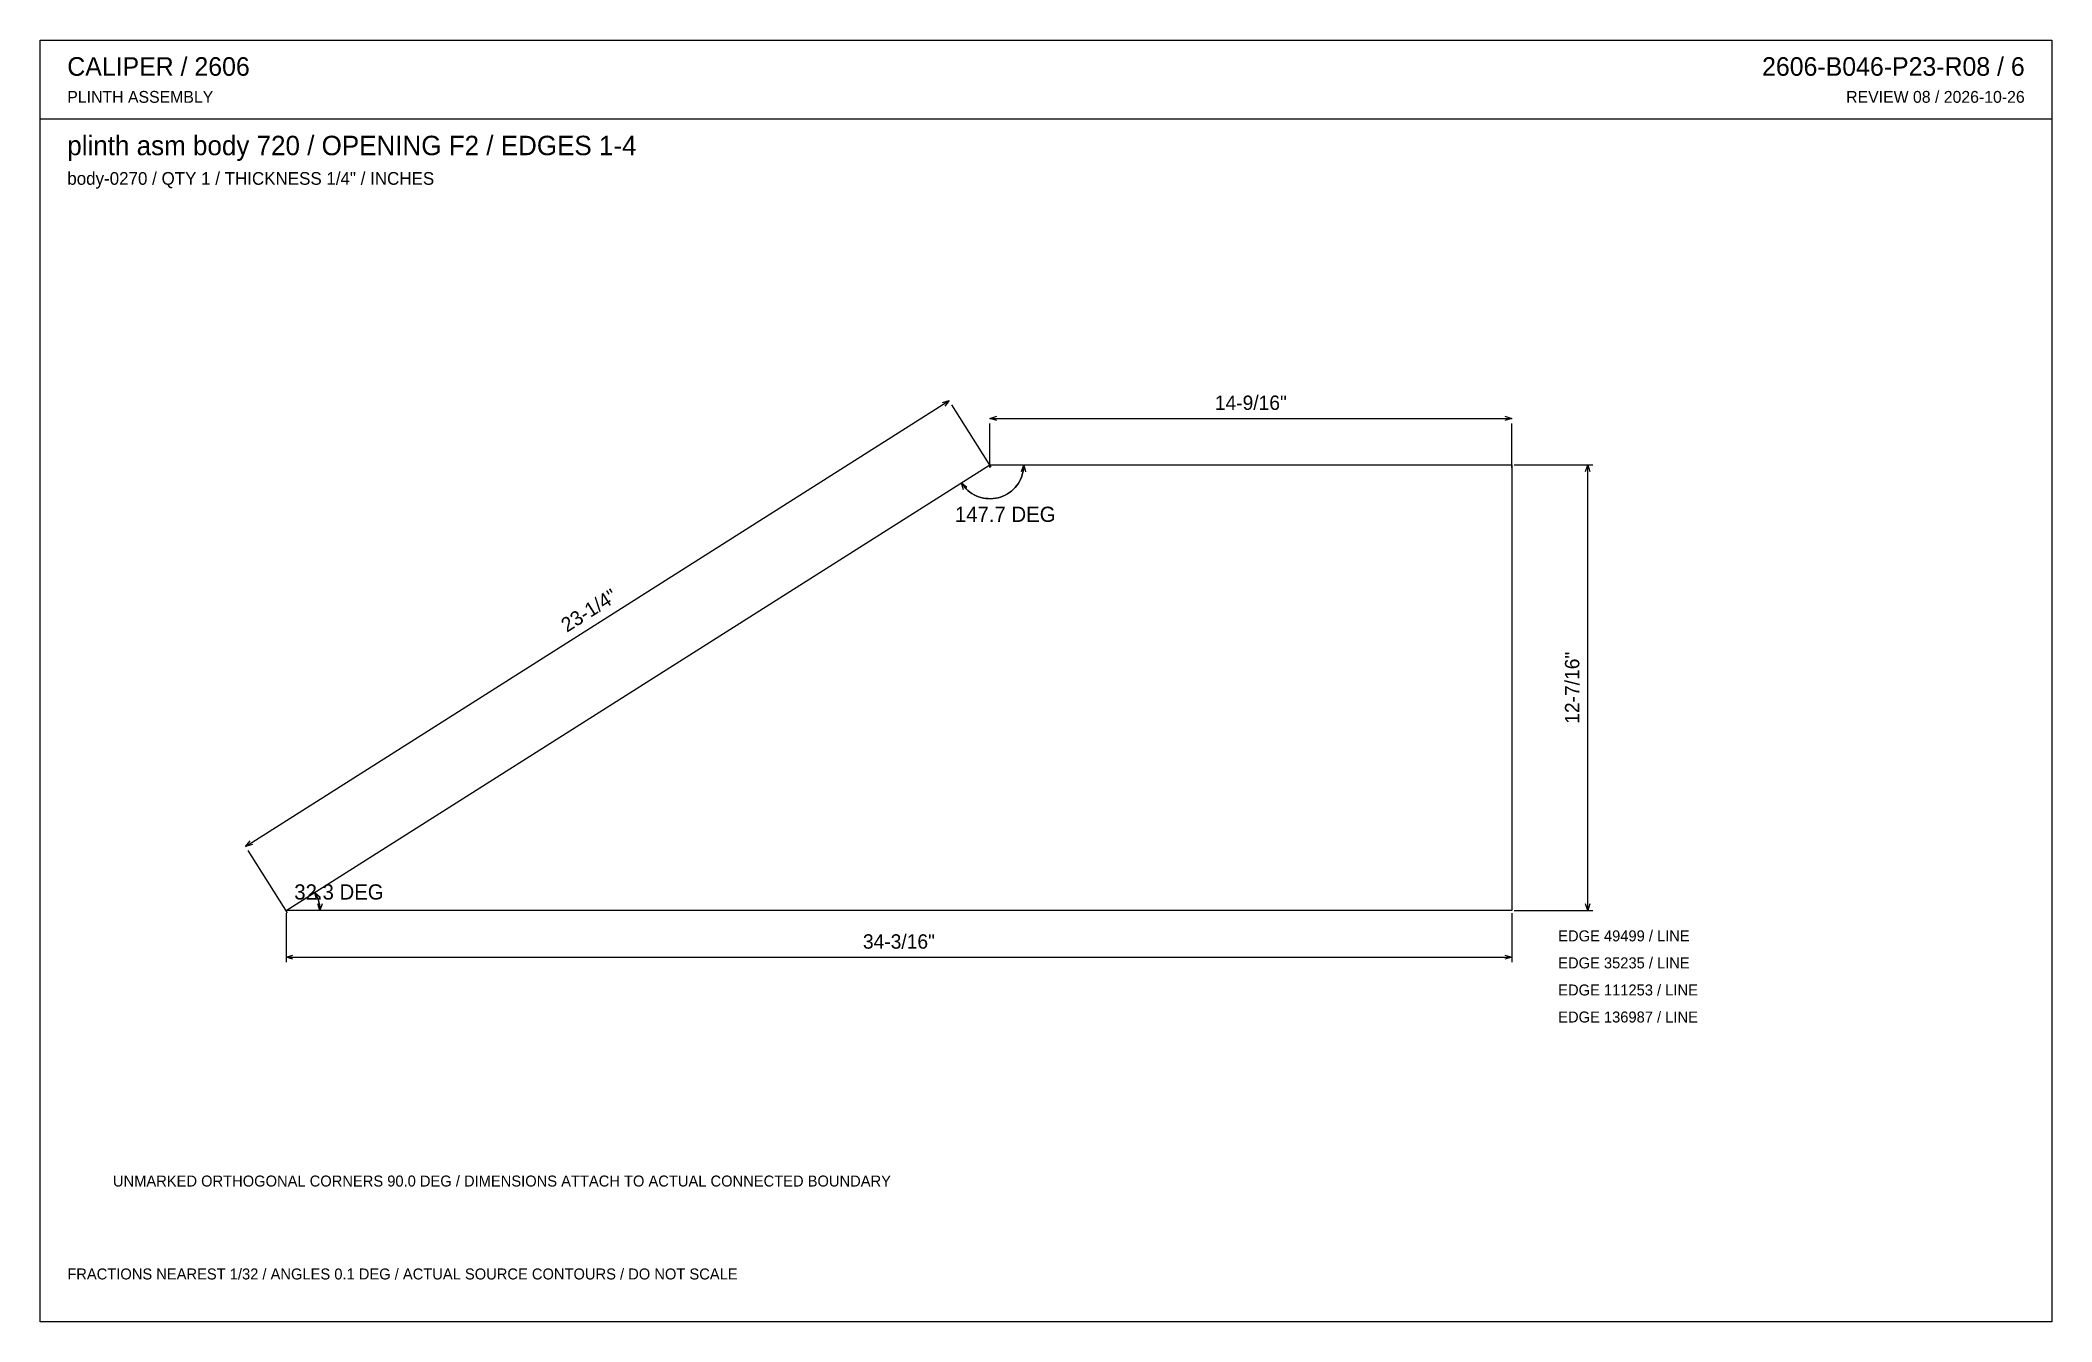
# Model space of a CAD drawing. Header units: inches. Extents: x 0.5 to 33.5, y 0.5 to 21.5.
import ezdxf
from ezdxf.enums import TextEntityAlignment as Align

# ---------------------------------------------------------------- set-up
doc = ezdxf.new("R2010")
doc.units = ezdxf.units.IN
doc.header["$MEASUREMENT"] = 0

msp = doc.modelspace()

# ---------------------------------------------------------------- linework, layer by layer
at = {"layer": 'ANNOTATION'}
for p, q in [((3.845, 8.283), (15.41, 15.607)), ((15.298, 15.577), (15.41, 15.607)), ((15.41, 15.607), (15.335, 15.518)), ((16.101, 14.516), (15.455, 15.536)), ((16.079, 15.315), (16.19, 15.349)), ((16.079, 15.315), (24.653, 15.315)), ((16.19, 15.28), (16.079, 15.315)), ((16.079, 14.509), (16.079, 15.231)), ((24.542, 15.349), (24.653, 15.315)), ((24.653, 15.315), (24.542, 15.28)), ((24.653, 14.509), (24.653, 15.231)), ((16.596, 14.441), (16.635, 14.551)), ((16.596, 14.441), (16.635, 14.551)), ((16.633, 14.51), (16.635, 14.551)), ((16.635, 14.551), (16.633, 14.51)), ((16.635, 14.551), (16.665, 14.438)), ((16.635, 14.551), (16.665, 14.438)), ((24.694, 14.551), (25.986, 14.551)), ((25.868, 14.44), (25.903, 14.551)), ((25.903, 7.227), (25.903, 14.551)), ((25.903, 14.551), (25.938, 14.44)), ((15.61, 14.254), (15.633, 14.22)), ((15.644, 14.142), (15.61, 14.254)), ((15.61, 14.254), (15.701, 14.182)), ((15.633, 14.22), (15.61, 14.254)), ((15.644, 14.142), (15.61, 14.254)), ((15.61, 14.254), (15.701, 14.182)), ((15.633, 14.22), (15.658, 14.188)), ((15.658, 14.188), (15.633, 14.22)), ((16.517, 14.209), (16.541, 14.242)), ((16.541, 14.242), (16.517, 14.209)), ((16.541, 14.242), (16.562, 14.277)), ((16.562, 14.277), (16.541, 14.242)), ((16.562, 14.277), (16.581, 14.313)), ((16.581, 14.313), (16.562, 14.277)), ((16.581, 14.313), (16.597, 14.351)), ((16.597, 14.351), (16.581, 14.313)), ((16.597, 14.351), (16.611, 14.389)), ((16.611, 14.389), (16.597, 14.351)), ((16.611, 14.389), (16.621, 14.429)), ((16.621, 14.429), (16.611, 14.389)), ((16.621, 14.429), (16.628, 14.469)), ((16.628, 14.469), (16.621, 14.429)), ((16.628, 14.469), (16.633, 14.51)), ((16.633, 14.51), (16.628, 14.469)), ((15.658, 14.188), (15.686, 14.158)), ((15.686, 14.158), (15.658, 14.188)), ((15.686, 14.158), (15.716, 14.13)), ((15.716, 14.13), (15.686, 14.158)), ((15.716, 14.13), (15.748, 14.105)), ((15.748, 14.105), (15.716, 14.13)), ((15.748, 14.105), (15.782, 14.081)), ((15.782, 14.081), (15.748, 14.105)), ((15.782, 14.081), (15.817, 14.061)), ((15.817, 14.061), (15.782, 14.081)), ((15.817, 14.061), (15.854, 14.043)), ((15.854, 14.043), (15.817, 14.061)), ((15.854, 14.043), (15.892, 14.028)), ((15.892, 14.028), (15.854, 14.043)), ((15.892, 14.028), (15.931, 14.015)), ((15.931, 14.015), (15.892, 14.028)), ((15.931, 14.015), (15.971, 14.006)), ((15.971, 14.006), (15.931, 14.015)), ((15.971, 14.006), (16.011, 13.999)), ((16.011, 13.999), (15.971, 14.006)), ((16.011, 13.999), (16.052, 13.996)), ((16.052, 13.996), (16.011, 13.999)), ((16.052, 13.996), (16.093, 13.995)), ((16.093, 13.995), (16.052, 13.996)), ((16.093, 13.995), (16.133, 13.998)), ((16.133, 13.998), (16.093, 13.995)), ((16.133, 13.998), (16.174, 14.003)), ((16.174, 14.003), (16.133, 13.998)), ((16.174, 14.003), (16.214, 14.012)), ((16.214, 14.012), (16.174, 14.003)), ((16.214, 14.012), (16.253, 14.023)), ((16.253, 14.023), (16.214, 14.012)), ((16.253, 14.023), (16.292, 14.037)), ((16.292, 14.037), (16.253, 14.023)), ((16.292, 14.037), (16.329, 14.055)), ((16.329, 14.055), (16.292, 14.037)), ((16.329, 14.055), (16.365, 14.074)), ((16.365, 14.074), (16.329, 14.055)), ((16.365, 14.074), (16.399, 14.097)), ((16.399, 14.097), (16.365, 14.074)), ((16.399, 14.097), (16.431, 14.121)), ((16.431, 14.121), (16.399, 14.097)), ((16.431, 14.121), (16.462, 14.148)), ((16.462, 14.148), (16.431, 14.121)), ((16.462, 14.148), (16.491, 14.178)), ((16.491, 14.178), (16.462, 14.148)), ((16.491, 14.178), (16.517, 14.209)), ((16.517, 14.209), (16.491, 14.178)), ((3.845, 8.283), (3.92, 8.372)), ((3.958, 8.313), (3.845, 8.283)), ((4.536, 7.192), (3.89, 8.213)), ((4.988, 7.517), (4.983, 7.524)), ((5.012, 7.412), (4.983, 7.524)), ((4.983, 7.524), (5.071, 7.448)), ((4.983, 7.524), (4.988, 7.517)), ((5.012, 7.412), (4.983, 7.524)), ((4.983, 7.524), (5.071, 7.448)), ((4.993, 7.509), (4.988, 7.517)), ((4.988, 7.517), (4.993, 7.509)), ((4.997, 7.501), (4.993, 7.509)), ((4.993, 7.509), (4.997, 7.501)), ((5.001, 7.493), (4.997, 7.501)), ((4.997, 7.501), (5.001, 7.493)), ((5.006, 7.485), (5.001, 7.493)), ((5.001, 7.493), (5.006, 7.485)), ((5.01, 7.478), (5.006, 7.485)), ((5.006, 7.485), (5.01, 7.478)), ((5.014, 7.469), (5.01, 7.478)), ((5.01, 7.478), (5.014, 7.469)), ((5.018, 7.461), (5.014, 7.469)), ((5.014, 7.469), (5.018, 7.461)), ((5.021, 7.453), (5.018, 7.461)), ((5.018, 7.461), (5.021, 7.453)), ((5.025, 7.445), (5.021, 7.453)), ((5.021, 7.453), (5.025, 7.445)), ((5.028, 7.437), (5.025, 7.445)), ((5.025, 7.445), (5.028, 7.437)), ((5.032, 7.428), (5.028, 7.437)), ((5.028, 7.437), (5.032, 7.428)), ((5.035, 7.42), (5.032, 7.428)), ((5.032, 7.428), (5.035, 7.42)), ((5.069, 7.227), (5.034, 7.338)), ((5.069, 7.227), (5.034, 7.338)), ((5.038, 7.412), (5.035, 7.42)), ((5.035, 7.42), (5.038, 7.412)), ((5.041, 7.403), (5.038, 7.412)), ((5.038, 7.412), (5.041, 7.403)), ((5.044, 7.395), (5.041, 7.403)), ((5.041, 7.403), (5.044, 7.395)), ((5.046, 7.386), (5.044, 7.395)), ((5.044, 7.395), (5.046, 7.386)), ((5.049, 7.377), (5.046, 7.386)), ((5.046, 7.386), (5.049, 7.377)), ((5.051, 7.369), (5.049, 7.377)), ((5.049, 7.377), (5.051, 7.369)), ((5.053, 7.36), (5.051, 7.369)), ((5.051, 7.369), (5.053, 7.36)), ((5.055, 7.351), (5.053, 7.36)), ((5.053, 7.36), (5.055, 7.351)), ((5.057, 7.343), (5.055, 7.351)), ((5.055, 7.351), (5.057, 7.343)), ((5.059, 7.334), (5.057, 7.343)), ((5.057, 7.343), (5.059, 7.334)), ((5.061, 7.325), (5.059, 7.334)), ((5.059, 7.334), (5.061, 7.325)), ((5.062, 7.316), (5.061, 7.325)), ((5.061, 7.325), (5.062, 7.316)), ((5.064, 7.307), (5.062, 7.316)), ((5.062, 7.316), (5.064, 7.307)), ((5.065, 7.299), (5.064, 7.307)), ((5.064, 7.307), (5.065, 7.299)), ((5.066, 7.29), (5.065, 7.299)), ((5.065, 7.299), (5.066, 7.29)), ((5.067, 7.281), (5.066, 7.29)), ((5.066, 7.29), (5.067, 7.281)), ((5.068, 7.272), (5.067, 7.281)), ((5.067, 7.281), (5.068, 7.272)), ((5.103, 7.338), (5.069, 7.227)), ((5.103, 7.338), (5.069, 7.227)), ((25.903, 7.227), (25.868, 7.338)), ((25.938, 7.338), (25.903, 7.227)), ((4.514, 7.185), (4.514, 6.38)), ((5.068, 7.263), (5.068, 7.272)), ((5.068, 7.272), (5.068, 7.263)), ((5.069, 7.254), (5.068, 7.263)), ((5.068, 7.263), (5.069, 7.254)), ((5.069, 7.245), (5.069, 7.254)), ((5.069, 7.254), (5.069, 7.245)), ((5.069, 7.236), (5.069, 7.245)), ((5.069, 7.245), (5.069, 7.236)), ((5.069, 7.227), (5.069, 7.236)), ((5.069, 7.236), (5.069, 7.227)), ((24.653, 7.185), (24.653, 6.38)), ((24.694, 7.227), (25.986, 7.227)), ((4.514, 6.463), (4.625, 6.498)), ((4.514, 6.463), (24.653, 6.463)), ((4.625, 6.428), (4.514, 6.463)), ((24.542, 6.498), (24.653, 6.463)), ((24.653, 6.463), (24.542, 6.428))]:
    msp.add_line(p, q, dxfattribs=at)
at = {"layer": 'OUTLINE'}
for p, q in [((0.472, 21.528), (33.528, 21.528)), ((0.472, 0.472), (0.472, 21.528)), ((33.528, 21.528), (33.528, 0.472)), ((0.472, 20.236), (33.528, 20.236)), ((4.514, 7.227), (16.079, 14.551)), ((16.079, 14.551), (24.653, 14.551)), ((24.653, 14.551), (24.653, 7.227)), ((24.653, 7.227), (4.514, 7.227)), ((33.528, 0.472), (0.472, 0.472))]:
    msp.add_line(p, q, dxfattribs=at)

# ---------------------------------------------------------------- texts
at = {"layer": 'ANNOTATION'}
for s, height, p in [('CALIPER / 2606', 0.30556, (0.917, 20.944)), ('PLINTH ASSEMBLY', 0.19444, (0.917, 20.5)), ('plinth asm body 720 / OPENING F2 / EDGES 1-4', 0.31944, (0.917, 19.639)), ('body-0270 / QTY 1 / THICKNESS 1/4" / INCHES', 0.20833, (0.917, 19.153)), ('EDGE 49499 / LINE', 0.18056, (25.417, 6.722)), ('EDGE 35235 / LINE', 0.18056, (25.417, 6.278)), ('EDGE 111253 / LINE', 0.18056, (25.417, 5.833)), ('EDGE 136987 / LINE', 0.18056, (25.417, 5.389)), ('UNMARKED ORTHOGONAL CORNERS 90.0 DEG / DIMENSIONS ATTACH TO ACTUAL CONNECTED BOUNDARY', 0.18056, (1.667, 2.694)), ('FRACTIONS NEAREST 1/32 / ANGLES 0.1 DEG / ACTUAL SOURCE CONTOURS / DO NOT SCALE', 0.18056, (0.917, 1.167))]:
    msp.add_text(s, height=height, dxfattribs=at).set_placement(p)
for s, height, p in [('2606-B046-P23-R08 / 6', 0.30556, (33.083, 20.944)), ('REVIEW 08 / 2026-10-26', 0.19444, (33.083, 20.5))]:
    msp.add_text(s, height=height, dxfattribs=at).set_placement(p, align=Align.RIGHT)
for s, height, p in [('14-9/16"', 0.2361, (20.366, 15.454)), ('147.7 DEG', 0.25, (16.33, 13.614)), ('147.7 DEG', 0.25, (16.33, 13.614)), ('32.3 DEG', 0.25, (5.381, 7.409)), ('32.3 DEG', 0.25, (5.381, 7.409)), ('34-3/16"', 0.2361, (14.583, 6.602))]:
    msp.add_text(s, height=height, dxfattribs=at).set_placement(p, align=Align.CENTER)
for s, rotation, p in [('23-1/4"', 32.3446, (9.553, 12.062)), ('12-7/16"', 90, (25.764, 10.889))]:
    msp.add_text(s, height=0.2361, rotation=rotation, dxfattribs=at).set_placement(p, align=Align.CENTER)

doc.saveas('drawing.dxf')
